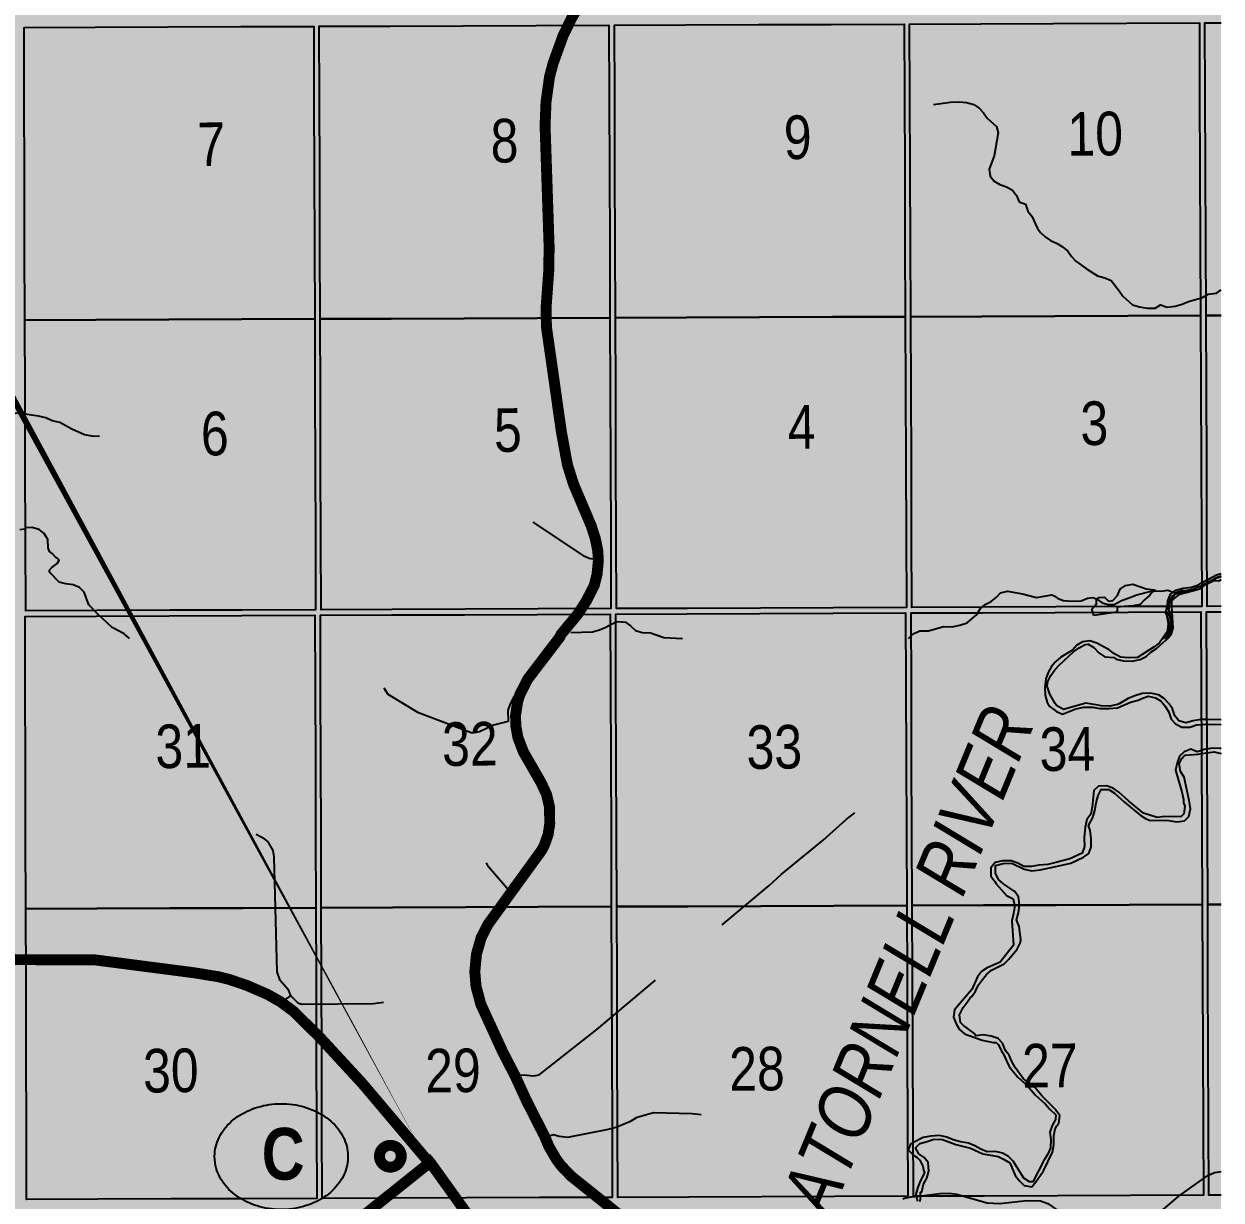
# Model space of a CAD drawing. Extents: x 399452 to 415540, y 6060435 to 6067869.
# Drawn here: x 410561.2 to 410780, y 6062655.8 to 6062870.9 of the extents above; entities that cross this region are included whole.
import ezdxf
from ezdxf.enums import TextEntityAlignment as Align

# ---------------------------------------------------------------- set-up
doc = ezdxf.new("R2010")
doc.units = 0
doc.header["$LTSCALE"] = 5
doc.linetypes.add('DASHED2', pattern=[9.525, 6.35, -3.175])
for name, color, linetype in [('P-PROPOSED', 10, 'Continuous'), ('Quarters', 8, 'Continuous'), ('RoadSeg', 57, 'DASHED2'), ('ROUTE-MAP-ROUTE', 90, 'Continuous'), ('T-WATER', 160, 'Continuous'), ('T-WATER-T', 170, 'Continuous')]:
    doc.layers.add(name, color=color, linetype=linetype)
doc.layers.add('ROUTE-MAP-BACKGROUND-H', color=7, linetype='Continuous', true_color=0xf0ebff)
doc.styles.add('120', font='ARIALN.TTF', dxfattribs={"height": 13})
doc.styles.add('80LS', font='ARIALNI.TTF', dxfattribs={"height": 10})
doc.styles.add('BOLD', font='ARIALNB.TTF')

# ---------------------------------------------------------------- blocks, each defined once
blk = doc.blocks.new('AA')
at = {"const_width": 4}
blk.add_lwpolyline([(-1, 0, 1), (1, 0, 1)], format="xyb", close=True, dxfattribs=at)
blk.add_circle((0, 0), 2)
blk = doc.blocks.new('Route_Letters')
h = blk.add_hatch(color=255)
h.dxf.hatch_style = 1
edge = h.paths.add_edge_path()
edge.add_ellipse((-0.12, 0.46), major_axis=(-11.97, 0), ratio=0.789318, start_angle=0, end_angle=360)
at = {"color": 5}
blk.add_open_spline([(-12.34, 0.46), (-12.34, -0.25), (-12.24, -0.97), (-11.72, -2.79), (-11.14, -3.88), (-9.56, -5.81), (-8.54, -6.66), (-6.22, -8.02), (-4.9, -8.54), (-2.12, -9.17), (-0.66, -9.3), (2.22, -9.13), (3.64, -8.84), (6.27, -7.89), (7.48, -7.22), (9.54, -5.6), (10.38, -4.64), (11.6, -2.54), (11.97, -1.4), (12.18, 0.91), (12.02, 2.08), (11.2, 4.3), (10.54, 5.35), (8.8, 7.2), (7.72, 7.99), (5.29, 9.24), (3.93, 9.68), (1.11, 10.18), (-0.35, 10.23), (-3.22, 9.91), (-4.61, 9.55), (-7.16, 8.47), (-8.32, 7.75), (-10.24, 6.02), (-11, 5.02), (-12.05, 2.86), (-12.32, 1.7), (-12.34, 0.52), (-12.34, 0.49), (-12.34, 0.46)], degree=3, knots=[0, 0, 0, 0, 0.219529, 0.219529, 0.575727, 0.575727, 0.931924, 0.931924, 1.288121, 1.288121, 1.644318, 1.644318, 2.000515, 2.000515, 2.356712, 2.356712, 2.712909, 2.712909, 3.069107, 3.069107, 3.425304, 3.425304, 3.781501, 3.781501, 4.137698, 4.137698, 4.493895, 4.493895, 4.850092, 4.850092, 5.20629, 5.20629, 5.562487, 5.562487, 5.918684, 5.918684, 6.274881, 6.274881, 6.283185, 6.283185, 6.283185, 6.283185], dxfattribs=at)
at = {"color": 14, "style": 'BOLD'}
blk.add_attdef('A', text='', height=9.5, dxfattribs=at).set_placement((0.22, 0.98), align=Align.MIDDLE)

msp = doc.modelspace()

# ---------------------------------------------------------------- hatches: boundary and pattern name
at = {"layer": 'ROUTE-MAP-BACKGROUND-H'}
h = msp.add_hatch(color=256, dxfattribs=at)
h.dxf.hatch_style = 1
h.paths.add_polyline_path([(410779.995, 6062481.762), (410779.995, 6063736.327), (409587.427, 6063736.085), (409587.427, 6062481.762)])

# ---------------------------------------------------------------- linework, layer by layer
at = {"color": 1, "flags": 128}
msp.add_lwpolyline([(410235.751, 6063398.215, 6, 0, 0), (410634.535, 6062663.595, 0, 0, 0)], format="xyseb", dxfattribs=at)
at = {"layer": 'P-PROPOSED', "color": 90, "const_width": 1.999, "flags": 128}
msp.add_lwpolyline([(410559.403, 6062603.511), (410561.406, 6062603.155), (410562.499, 6062603.344), (410563.39, 6062603.696), (410565.55, 6062605.337), (410598.076, 6062632.347), (410618.602, 6062649.275), (410635.281, 6062662.596), (410622.968, 6062677.168), (410615.208, 6062685.584), (410610.42, 6062690.305), (410608.122, 6062692.018), (410605.632, 6062693.429), (410601.907, 6062695.046), (410598.658, 6062696.142), (410596.718, 6062696.633), (410592.214, 6062697.369), (410574.14, 6062699.714), (410567.268, 6062699.738), (410542.979, 6062699.821)], dxfattribs=at)
at = {"layer": 'Quarters', "flags": 128}
for points in [[(410614.3, 6062816.929), (410600.971, 6062816.879), (410587.642, 6062816.828), (410574.314, 6062816.778), (410561.319, 6062816.729), (410561.282, 6062830.107), (410561.245, 6062843.486), (410561.208, 6062856.865), (410561.171, 6062870.243), (410574.161, 6062870.292), (410587.485, 6062870.342), (410600.809, 6062870.392), (410614.133, 6062870.443), (410614.174, 6062857.064), (410614.216, 6062843.686), (410614.258, 6062830.307)], [(410668.283, 6062817.133), (410654.955, 6062817.082), (410641.626, 6062817.032), (410628.298, 6062816.982), (410615.303, 6062816.933), (410615.262, 6062830.311), (410615.22, 6062843.69), (410615.178, 6062857.068), (410615.136, 6062870.447), (410628.126, 6062870.495), (410641.449, 6062870.546), (410654.773, 6062870.596), (410668.097, 6062870.646), (410668.144, 6062857.268), (410668.19, 6062843.889), (410668.237, 6062830.511)], [(410722.267, 6062817.339), (410708.939, 6062817.288), (410695.61, 6062817.237), (410682.281, 6062817.186), (410669.287, 6062817.136), (410669.24, 6062830.515), (410669.194, 6062843.893), (410669.147, 6062857.272), (410669.1, 6062870.65), (410682.09, 6062870.7), (410695.414, 6062870.75), (410708.737, 6062870.801), (410722.061, 6062870.852), (410722.113, 6062857.474), (410722.164, 6062844.095), (410722.216, 6062830.717)], [(410776.251, 6062817.545), (410762.922, 6062817.494), (410749.594, 6062817.443), (410736.265, 6062817.392), (410723.271, 6062817.342), (410723.219, 6062830.721), (410723.168, 6062844.099), (410723.116, 6062857.478), (410723.065, 6062870.856), (410736.054, 6062870.906), (410749.378, 6062870.957), (410762.701, 6062871.008), (410776.025, 6062871.059), (410776.081, 6062857.68), (410776.138, 6062844.302), (410776.194, 6062830.923)], [(410614.3, 6062816.929), (410614.342, 6062803.55), (410614.384, 6062790.172), (410614.426, 6062776.793), (410614.466, 6062763.749), (410601.133, 6062763.699), (410587.799, 6062763.649), (410574.466, 6062763.598), (410561.467, 6062763.549), (410561.431, 6062776.593), (410561.393, 6062789.972), (410561.356, 6062803.35), (410561.319, 6062816.729), (410574.314, 6062816.778), (410587.642, 6062816.828), (410600.971, 6062816.879)], [(410668.283, 6062817.133), (410668.33, 6062803.754), (410668.377, 6062790.376), (410668.424, 6062776.997), (410668.469, 6062763.953), (410655.136, 6062763.903), (410641.802, 6062763.853), (410628.469, 6062763.802), (410615.47, 6062763.753), (410615.429, 6062776.797), (410615.387, 6062790.176), (410615.345, 6062803.554), (410615.303, 6062816.933), (410628.298, 6062816.982), (410641.626, 6062817.032), (410654.955, 6062817.082)], [(410722.267, 6062817.339), (410722.319, 6062803.96), (410722.371, 6062790.582), (410722.422, 6062777.203), (410722.473, 6062764.16), (410709.139, 6062764.109), (410695.805, 6062764.058), (410682.472, 6062764.007), (410669.473, 6062763.957), (410669.427, 6062777.001), (410669.38, 6062790.38), (410669.334, 6062803.758), (410669.287, 6062817.136), (410682.281, 6062817.186), (410695.61, 6062817.237), (410708.939, 6062817.288)], [(410776.251, 6062817.545), (410776.308, 6062804.166), (410776.364, 6062790.788), (410776.421, 6062777.41), (410776.476, 6062764.366), (410763.143, 6062764.315), (410749.809, 6062764.264), (410736.475, 6062764.213), (410723.476, 6062764.163), (410723.426, 6062777.207), (410723.374, 6062790.586), (410723.323, 6062803.964), (410723.271, 6062817.342), (410736.265, 6062817.392), (410749.594, 6062817.443), (410762.922, 6062817.494)], [(410722.482, 6062723.028), (410722.533, 6062709.652), (410709.197, 6062709.603), (410695.861, 6062709.553), (410682.525, 6062709.503), (410669.523, 6062709.455), (410669.476, 6062722.83), (410669.43, 6062736.204), (410669.383, 6062749.579), (410669.336, 6062762.954), (410682.333, 6062763.003), (410695.664, 6062763.054), (410708.996, 6062763.105), (410722.327, 6062763.156), (410722.379, 6062749.78), (410722.43, 6062736.404)], [(410776.49, 6062723.231), (410776.547, 6062709.853), (410763.211, 6062709.804), (410749.875, 6062709.754), (410736.538, 6062709.704), (410723.537, 6062709.656), (410723.485, 6062723.032), (410723.434, 6062736.408), (410723.382, 6062749.784), (410723.33, 6062763.16), (410736.327, 6062763.209), (410749.658, 6062763.26), (410762.989, 6062763.311), (410776.32, 6062763.362), (410776.377, 6062749.985), (410776.434, 6062736.608)], [(410614.466, 6062722.625), (410614.507, 6062709.252), (410601.171, 6062709.203), (410587.836, 6062709.153), (410574.5, 6062709.104), (410561.498, 6062709.056), (410561.461, 6062722.428), (410561.424, 6062735.801), (410561.387, 6062749.173), (410561.349, 6062762.546), (410574.346, 6062762.595), (410587.677, 6062762.645), (410601.009, 6062762.696), (410614.34, 6062762.746), (410614.382, 6062749.372), (410614.424, 6062735.999)], [(410668.473, 6062722.826), (410668.52, 6062709.451), (410655.184, 6062709.402), (410641.848, 6062709.353), (410628.512, 6062709.303), (410615.511, 6062709.255), (410615.469, 6062722.629), (410615.427, 6062736.003), (410615.385, 6062749.376), (410615.343, 6062762.75), (410628.34, 6062762.799), (410641.671, 6062762.849), (410655.002, 6062762.9), (410668.333, 6062762.95), (410668.38, 6062749.575), (410668.426, 6062736.201)], [(410614.633, 6062669.131), (410614.674, 6062656.092), (410601.334, 6062656.044), (410587.993, 6062655.996), (410574.652, 6062655.948), (410561.646, 6062655.901), (410561.609, 6062668.939), (410561.572, 6062682.311), (410561.535, 6062695.684), (410561.498, 6062709.056), (410574.5, 6062709.104), (410587.836, 6062709.153), (410601.171, 6062709.203), (410614.507, 6062709.252), (410614.549, 6062695.878), (410614.591, 6062682.504)], [(410668.66, 6062669.326), (410668.705, 6062656.286), (410655.365, 6062656.238), (410642.024, 6062656.19), (410628.684, 6062656.142), (410615.677, 6062656.095), (410615.636, 6062669.134), (410615.594, 6062682.508), (410615.553, 6062695.882), (410615.511, 6062709.255), (410628.512, 6062709.303), (410641.848, 6062709.353), (410655.184, 6062709.402), (410668.52, 6062709.451), (410668.566, 6062696.076), (410668.613, 6062682.701)], [(410722.688, 6062669.524), (410722.738, 6062656.482), (410709.397, 6062656.434), (410696.056, 6062656.385), (410682.715, 6062656.337), (410669.709, 6062656.29), (410669.663, 6062669.33), (410669.616, 6062682.705), (410669.57, 6062696.08), (410669.523, 6062709.455), (410682.525, 6062709.503), (410695.861, 6062709.553), (410709.197, 6062709.603), (410722.533, 6062709.652), (410722.585, 6062696.276), (410722.636, 6062682.9)], [(410776.716, 6062669.721), (410776.771, 6062656.678), (410763.43, 6062656.63), (410750.089, 6062656.581), (410736.748, 6062656.533), (410723.742, 6062656.486), (410723.691, 6062669.527), (410723.64, 6062682.904), (410723.588, 6062696.28), (410723.537, 6062709.656), (410736.538, 6062709.704), (410749.875, 6062709.754), (410763.211, 6062709.804), (410776.547, 6062709.853), (410776.603, 6062696.476), (410776.659, 6062683.099)]]:
    msp.add_lwpolyline(points, close=True, dxfattribs=at)
for points in [[(410779.995, 6062817.559), (410777.254, 6062817.549), (410777.198, 6062830.927), (410777.141, 6062844.306), (410777.085, 6062857.684), (410777.028, 6062871.062), (410779.995, 6062871.074)], [(410779.995, 6062764.379), (410777.48, 6062764.37), (410777.424, 6062777.413), (410777.368, 6062790.792), (410777.311, 6062804.17), (410777.254, 6062817.549), (410779.995, 6062817.559)], [(410779.995, 6062709.866), (410777.55, 6062709.857), (410777.494, 6062723.234), (410777.437, 6062736.612), (410777.38, 6062749.989), (410777.324, 6062763.366), (410779.995, 6062763.376)], [(410779.995, 6062656.69), (410777.774, 6062656.682), (410777.719, 6062669.725), (410777.663, 6062683.102), (410777.606, 6062696.48), (410777.55, 6062709.857), (410779.995, 6062709.866)]]:
    msp.add_lwpolyline(points, dxfattribs=at)
at = {"layer": 'RoadSeg'}
for p, q in [((410608.328, 6062692.038), (410609.967, 6062693.171)), ((410723.363, 6062656.368), (410725.288, 6062656.541))]:
    msp.add_line(p, q, dxfattribs=at)
at = {"layer": 'RoadSeg', "flags": 128}
for points in [[(410750.331, 6062481.762), (410748.736, 6062483.684), (410746.015, 6062486.454), (410744.121, 6062487.91), (410738.083, 6062491.807), (410736.594, 6062493.006), (410734.925, 6062494.834), (410733.482, 6062496.965), (410732.366, 6062499.37), (410731.608, 6062502.181), (410731.017, 6062506.494), (410729.889, 6062517.248), (410729.742, 6062533.513), (410728.903, 6062540.115), (410726.49, 6062562.752), (410723.924, 6062586.384), (410722.812, 6062591.716), (410721.513, 6062594.882), (410719.82, 6062597.84), (410715.774, 6062603.509), (410696.845, 6062630.019), (410694.352, 6062633.027), (410692.582, 6062634.885), (410690.24, 6062637.064), (410688.653, 6062638.162), (410687.261, 6062639.496), (410684.894, 6062641.275), (410661.236, 6062660.232), (410659.365, 6062662.188), (410658.473, 6062663.433), (410657.195, 6062665.635), (410656.459, 6062667.382), (410653.056, 6062674.096), (410651.032, 6062678.511), (410648.707, 6062683.019), (410644.73, 6062691.684), (410643.862, 6062694.926), (410643.638, 6062697.649), (410643.936, 6062700.815), (410644.803, 6062703.861), (410646.049, 6062706.283), (410650.152, 6062711.96), (410655.84, 6062719.799), (410656.352, 6062720.775), (410657.042, 6062722.719), (410657.334, 6062724.655), (410657.301, 6062727.748), (410656.753, 6062730.065), (410655.742, 6062732.239), (410652.494, 6062737.892), (410651.507, 6062740.499), (410651.129, 6062742.62), (410651.088, 6062744.549), (410651.467, 6062747.052), (410651.872, 6062748.324), (410653.309, 6062751.15), (410659.167, 6062758.826), (410659.421, 6062759.364), (410662.502, 6062763.089), (410664.044, 6062765.481), (410665.49, 6062768.341), (410665.981, 6062770.315), (410666.227, 6062772.815), (410666.121, 6062774.643), (410665.675, 6062776.863), (410664.891, 6062779.275), (410661.668, 6062786.859), (410660.561, 6062790.396), (410659.469, 6062796.362), (410656.73, 6062815.569), (410656.657, 6062819.028), (410657.144, 6062825.793), (410657.217, 6062830.187), (410656.477, 6062852.398), (410656.65, 6062856.76), (410657.285, 6062861.332), (410657.931, 6062863.808), (410659.754, 6062868.838), (410661.283, 6062871.999), (410663.081, 6062875.098), (410673.014, 6062889.845), (410680.271, 6062900.62), (410686.402, 6062909.601), (410688.686, 6062913.277), (410689.827, 6062915.93), (410690.618, 6062919.407), (410690.691, 6062922.237), (410690.414, 6062924.294), (410688.823, 6062930.25), (410687.713, 6062933.919), (410687.298, 6062934.642), (410686.342, 6062938.914), (410686.215, 6062940.176), (410686.238, 6062943.803), (410686.461, 6062945.805), (410688.16, 6062956.622), (410688.51, 6062960.522), (410688.095, 6062964.373), (410687.154, 6062967.946), (410686.846, 6062969.87), (410686.729, 6062973.794), (410687.507, 6062991.944), (410687.796, 6062993.98), (410688.197, 6062995.486), (410690.168, 6062999.787), (410695.911, 6063009.758), (410697.431, 6063011.854), (410699.287, 6063013.724), (410706.308, 6063018.399), (410710.166, 6063021.609), (410718.362, 6063030.468), (410721.081, 6063034.02), (410723.111, 6063037.124), (410728.195, 6063045.285), (410731.137, 6063049.307), (410746.677, 6063067.939), (410748.098, 6063069.966), (410749.639, 6063072.594), (410753.099, 6063078.89), (410753.797, 6063080.469), (410755.199, 6063084.958), (410755.8, 6063087.965), (410756.224, 6063093.032), (410756.679, 6063137.229), (410756.327, 6063139.684), (410755.785, 6063141.735), (410754.018, 6063144.991), (410752.438, 6063147.287), (410742.816, 6063160.058), (410739.299, 6063164.276), (410736.754, 6063166.617), (410716.99, 6063182.167), (410715.427, 6063183.697), (410714.161, 6063185.334), (410712.949, 6063187.538), (410712.318, 6063189.055), (410710.367, 6063196.267), (410707.384, 6063209.779), (410707.039, 6063213.465), (410705.842, 6063243.053), (410703.946, 6063288.298), (410703.278, 6063293.109), (410702.521, 6063295.821), (410701.14, 6063299.718), (410699.02, 6063303.965), (410697.06, 6063306.951), (410690.491, 6063315.396), (410688.977, 6063317.726), (410687.829, 6063320.064), (410686.943, 6063322.607), (410678.134, 6063353.43), (410677.646, 6063356.049), (410674.998, 6063395.954), (410674.486, 6063399.636), (410674.007, 6063401.822), (410672.87, 6063405.225), (410671.404, 6063408.455), (410667.256, 6063415.72), (410665.659, 6063418.847), (410664.278, 6063422.744), (410663.983, 6063424.102), (410663.625, 6063426.822), (410662.552, 6063444.401), (410662.527, 6063448.693), (410663.15, 6063453.797), (410666.714, 6063472.34), (410666.846, 6063474.201), (410666.97, 6063475.939), (410666.66, 6063479.526), (410665.723, 6063482.933), (410664.882, 6063484.912), (410659.38, 6063494.843), (410657.915, 6063497.973), (410657.294, 6063500.588), (410657.231, 6063501.951), (410657.388, 6063503.984), (410658.334, 6063507.997), (410664.851, 6063530.064), (410666.041, 6063533.516), (410667.149, 6063536.169), (410676.64, 6063556.102), (410677.612, 6063558.885), (410678.331, 6063562.593), (410678.636, 6063567.025), (410678.415, 6063575.838), (410677.926, 6063620.614), (410677.604, 6063634.15), (410677.093, 6063637.832), (410675.022, 6063646.007), (410668.713, 6063670.362), (410665.197, 6063682.332), (410655.566, 6063712.638), (410653.97, 6063718.86), (410649.975, 6063736.3)], [(410635.503, 6062662.611), (410623.182, 6062677.185), (410615.418, 6062685.603), (410610.626, 6062690.325), (410608.328, 6062692.038), (410605.836, 6062693.449), (410602.109, 6062695.066), (410598.858, 6062696.162), (410596.918, 6062696.652), (410592.411, 6062697.388), (410574.33, 6062699.73), (410567.455, 6062699.752), (410543.157, 6062699.83), (410539.682, 6062700.521), (410537.266, 6062701.468), (410535.014, 6062702.584), (410532.452, 6062704.16), (410530.221, 6062705.809), (410527.236, 6062708.506), (410498.03, 6062745.775), (410488.359, 6062758.625), (410474.621, 6062776.681), (410454.363, 6062802.935), (410449.395, 6062809.617), (410443.105, 6062817.501), (410442.312, 6062818.782), (410441.96, 6062819.707), (410441.764, 6062821.1), (410442.044, 6062823.568), (410445.812, 6062834.096), (410446.919, 6062836.782), (410447.626, 6062839.525), (410447.693, 6062841.057), (410447.477, 6062843.382), (410446.973, 6062845.168), (410446.272, 6062846.85), (410444.923, 6062849.25), (410444.068, 6062850.363), (410438.032, 6062857.108), (410422.184, 6062874.818), (410420.509, 6062876.912), (410415.709, 6062882.001), (410414.478, 6062883.538), (410393.689, 6062920.661), (410380.798, 6062943.179), (410374.446, 6062953.957), (410327.737, 6063036.278), (410306.126, 6063074.515), (410304.54, 6063077.11), (410301.874, 6063080.414), (410300.823, 6063081.323), (410298.229, 6063082.798), (410281.159, 6063090.653), (410257.915, 6063100.904), (410227.404, 6063114.894), (410223.974, 6063116.584), (410222.084, 6063117.842), (410220.351, 6063119.502), (410214.808, 6063126.67), (410185.149, 6063166.233), (410171.183, 6063184.535), (410154.408, 6063206.604), (410146.458, 6063218.978), (410145.812, 6063219.63), (410144.668, 6063221.768), (410136.851, 6063234.179), (410099.662, 6063292.913), (410096.912, 6063297.047), (410094.901, 6063299.3), (410093.649, 6063300.304), (410092.301, 6063301.074), (410086.116, 6063304.004), (410083.602, 6063304.881), (410067.551, 6063311.726), (410060.361, 6063314.967), (410053.075, 6063318.072), (410042.018, 6063323.227), (410039.771, 6063324.044), (410038.836, 6063324.191)], [(410635.503, 6062662.611), (410618.821, 6062649.281), (410598.29, 6062632.342), (410565.166, 6062605.321), (410563.005, 6062603.678), (410562.115, 6062603.326), (410561.021, 6062603.137), (410559.017, 6062603.493), (410555.934, 6062604.559), (410531.863, 6062613.227), (410526.565, 6062615.176), (410524.472, 6062616.596), (410523.351, 6062617.67), (410519.627, 6062622.248), (410518.34, 6062623.318), (410515.576, 6062625.022), (410514.156, 6062626.09), (410511.914, 6062628.271), (410508.772, 6062633.66), (410508.126, 6062634.278), (410506.748, 6062634.981), (410504.675, 6062635.435), (410501.944, 6062635.61), (410498.65, 6062635.606), (410497.145, 6062635.973), (410495.823, 6062637.143), (410492.91, 6062641.139), (410491.679, 6062642.677), (410490.968, 6062643.294), (410488.549, 6062644.373), (410485.243, 6062644.968), (410484.27, 6062645.347), (410480.468, 6062647.361), (410478.612, 6062648.619), (410477.521, 6062649.827), (410475.41, 6062653.674), (410474.107, 6062655.476), (410472.983, 6062656.716), (410471.257, 6062658.077), (410468.835, 6062659.356), (410465.49, 6062661.746), (410463.279, 6062664.061), (410458.634, 6062669.717), (410456.911, 6062670.944), (410450.783, 6062674.374), (410449.731, 6062675.349), (410448.936, 6062676.729), (410447.937, 6062679.902), (410446.668, 6062684.832), (410444.602, 6062694.335), (410444.077, 6062697.086), (410444.098, 6062698.848), (410444.101, 6062699.115), (410443.79, 6062701.204), (410443.046, 6062703.351), (410440.481, 6062708.187), (410439.601, 6062710.463), (410437.947, 6062716.216), (410437.388, 6062717.502), (410436.259, 6062718.942), (410435.517, 6062719.425), (410434.612, 6062719.738), (410433.211, 6062719.908), (410432.511, 6062719.993), (410430.442, 6062720.281), (410428.769, 6062720.745), (410427.825, 6062721.324), (410425.313, 6062723.665), (410424.469, 6062724.246), (410422.798, 6062724.61), (410419.113, 6062724.265), (410416.9, 6062725.049), (410413.799, 6062726.946), (410410.951, 6062729.48), (410410.574, 6062729.971), (410406.471, 6062733.61), (410403.9, 6062735.617), (410402.048, 6062736.642), (410396.64, 6062739.089), (410388.894, 6062741.984), (410386.722, 6062742.403), (410384.66, 6062742.393), (410376.412, 6062742.283), (410355.266, 6062742.635), (410346.783, 6062752.597), (410332.203, 6062769.288), (410311.598, 6062792.969), (410297.333, 6062809.668), (410288.024, 6062820.25), (410287.077, 6062820.929), (410286.352, 6062820.647), (410284.724, 6062818.948), (410281.851, 6062816.358), (410278.205, 6062812.587), (410277.875, 6062812.447), (410275.433, 6062809.933), (410274.206, 6062808.176), (410272.873, 6062806.751), (410267.948, 6062802.087), (410267.207, 6062800.907), (410262.923, 6062797.421), (410253.075, 6062787.994), (410241.166, 6062776.926), (410236.963, 6062772.777), (410221.251, 6062788.68), (410220.634, 6062789.532), (410220.657, 6062789.998), (410227.152, 6062795.926), (410241.392, 6062808.475), (410250.965, 6062816.731), (410253.412, 6062819.013), (410255.637, 6062820.757), (410256.254, 6062821.502), (410256.372, 6062822.204), (410256.387, 6062826.197), (410256.255, 6062828.408), (410255.018, 6062829.435), (410256.805, 6062832.322), (410256.255, 6062835.483), (410242.918, 6062847.029), (410240.443, 6062848.679), (410237.412, 6062858.438), (410241.818, 6062859.812)], [(410666.227, 6062772.815), (410664.489, 6062773.144), (410663.684, 6062773.493), (410654.267, 6062779.747)], [(410651.872, 6062748.324), (410651.174, 6062748.309), (410650.749, 6062747.968), (410650.077, 6062746.689), (410649.639, 6062745.416), (410649.684, 6062743.288), (410647.003, 6062742.665), (410644.401, 6062741.412), (410643.075, 6062741.184), (410633.249, 6062744.9), (410627.721, 6062748.275), (410626.998, 6062749.391)], [(410651.032, 6062678.511), (410652.392, 6062678.707), (410654.359, 6062678.516), (410655.32, 6062678.702), (410665.855, 6062687.011), (410697.299, 6062713.231), (410699.55, 6062715.309), (410707.266, 6062721.628), (410711.478, 6062725.377), (410715.403, 6062728.521)], [(410609.967, 6062693.171), (410609.58, 6062694.128), (410607.978, 6062695.957), (410607.412, 6062697.508), (410606.896, 6062718.589), (410606.706, 6062719.716), (410605.807, 6062721.327), (410605.197, 6062721.813), (410602.944, 6062722.962), (410601.92, 6062724.171), (410601.523, 6062725.627), (410601.541, 6062726.359), (410601.824, 6062727.13)], [(410650.152, 6062711.96), (410646.092, 6062716.73), (410645.71, 6062717.487)], [(410626.86, 6062691.902), (410625.068, 6062691.697), (410611.997, 6062691.585), (410611.327, 6062691.77), (410609.967, 6062693.171)], [(410656.459, 6062667.382), (410657.981, 6062667.814), (410658.985, 6062667.503), (410660.586, 6062667.304), (410667.709, 6062668.687), (410669.396, 6062669.155), (410672.166, 6062670.312), (410673.25, 6062670.934), (410676.258, 6062671.83), (410683.315, 6062671.648), (410684.983, 6062671.451)], [(410646.424, 6062646.543), (410644.169, 6062649.355), (410635.503, 6062662.611)], [(410725.288, 6062656.541), (410728.605, 6062657.011), (410730.3, 6062657.081), (410731.635, 6062656.877), (410737.225, 6062655.299), (410739.523, 6062655.182), (410744.502, 6062655.687), (410746.998, 6062655.64), (410748.306, 6062655.169), (410750.162, 6062653.912), (410751.811, 6062653.048), (410758.173, 6062651.088), (410761.34, 6062649.226), (410762.938, 6062649.161), (410765.009, 6062650.336), (410766.901, 6062652.107), (410767.329, 6062652.315), (410770.205, 6062654.738), (410772.329, 6062656.547), (410777.572, 6062660.285), (410778.791, 6062660.843), (410779.995, 6062661.031)], [(410684.894, 6062641.275), (410685.254, 6062641.549), (410686.684, 6062641.579), (410690.529, 6062640.696), (410694.219, 6062639.278), (410696.68, 6062637.734), (410698.254, 6062637.269), (410698.75, 6062637.379), (410700.852, 6062637.091), (410702.148, 6062637.186), (410703.806, 6062637.42), (410705.857, 6062637.963), (410708.688, 6062639.387), (410713.941, 6062642.66), (410715.967, 6062644.366), (410716.542, 6062645.477), (410717.761, 6062650.725), (410719.126, 6062653.782), (410719.87, 6062654.796), (410721.147, 6062655.754), (410722.137, 6062656.141), (410723.363, 6062656.368)]]:
    msp.add_lwpolyline(points, dxfattribs=at)
at = {"layer": 'ROUTE-MAP-ROUTE', "linetype": 'ByBlock', "const_width": 1.999, "flags": 128}
msp.add_lwpolyline([(410663.024, 6062874.951), (410661.227, 6062871.853), (410659.698, 6062868.695), (410657.876, 6062863.667), (410657.23, 6062861.192), (410656.595, 6062856.622), (410656.422, 6062852.262), (410657.159, 6062830.061), (410657.086, 6062825.669), (410656.598, 6062818.907), (410656.671, 6062815.45), (410659.407, 6062796.251), (410660.499, 6062790.287), (410661.605, 6062786.752), (410664.825, 6062779.171), (410665.608, 6062776.76), (410666.054, 6062774.541), (410666.16, 6062772.714), (410665.914, 6062770.215), (410665.423, 6062768.242), (410663.977, 6062765.383), (410662.436, 6062762.993), (410659.356, 6062759.27), (410659.102, 6062758.732), (410653.246, 6062751.06), (410651.809, 6062748.236), (410651.404, 6062746.964), (410651.025, 6062744.462), (410651.066, 6062742.534), (410651.443, 6062740.414), (410652.43, 6062737.808), (410655.676, 6062732.157), (410656.686, 6062729.984), (410657.234, 6062727.668), (410657.267, 6062724.576), (410656.975, 6062722.641), (410656.285, 6062720.698), (410655.773, 6062719.723), (410650.087, 6062711.887), (410645.985, 6062706.214), (410644.739, 6062703.793), (410643.873, 6062700.749), (410643.575, 6062697.584), (410643.799, 6062694.862), (410644.666, 6062691.621), (410648.64, 6062682.96), (410650.964, 6062678.454), (410652.986, 6062674.041), (410656.388, 6062667.33), (410657.123, 6062665.583), (410658.4, 6062663.382), (410659.291, 6062662.138), (410661.161, 6062660.182), (410684.807, 6062641.232)], dxfattribs=at)
at = {"layer": 'ROUTE-MAP-ROUTE', "color": 90, "const_width": 2, "flags": 128}
msp.add_lwpolyline([(410726.377, 6062562.741), (410718.428, 6062564.904), (410715.305, 6062566.781), (410708.307, 6062571.786), (410705.939, 6062574.207), (410700.407, 6062581.032), (410685.584, 6062594.752), (410671.284, 6062619.121), (410668.328, 6062622.996), (410646.754, 6062646.879), (410635.42, 6062662.671), (410634.664, 6062663.547)], dxfattribs=at)
at = {"layer": 'T-WATER'}
for p, q in [((410771.249, 6062766.964), (410771.711, 6062766.793)), ((410771.575, 6062766.598), (410771.848, 6062766.742)), ((410771.711, 6062766.793), (410771.848, 6062766.742))]:
    msp.add_line(p, q, dxfattribs=at)
at = {"layer": 'T-WATER', "flags": 128}
for points in [[(410727.455, 6062856.136), (410730.531, 6062856.587), (410732.109, 6062856.626), (410733.468, 6062856.52), (410734.794, 6062856.135), (410735.753, 6062855.45), (410736.541, 6062854.614), (410737.239, 6062853.649), (410738.929, 6062852.096), (410739.253, 6062850.971), (410738.501, 6062846.734), (410737.579, 6062844.317), (410737.788, 6062843.055), (410738.488, 6062842.115), (410739.569, 6062841.541), (410740.786, 6062841.077), (410741.867, 6062840.47), (410742.575, 6062839.507), (410743.091, 6062838.36), (410744.271, 6062837.923), (410744.656, 6062836.639), (410745.373, 6062835.713), (410746.443, 6062833.467), (410746.968, 6062832.754), (410747.85, 6062831.954), (410748.829, 6062831.269), (410750.01, 6062830.755), (410751.024, 6062830.096), (410751.958, 6062829.348), (410752.654, 6062828.379), (410753.46, 6062827.515), (410755.384, 6062826.126), (410757.412, 6062824.795), (410758.749, 6062824.45), (410759.914, 6062823.946), (410761.372, 6062822.092), (410762.053, 6062821.12), (410763.786, 6062819.494), (410765.11, 6062819.167), (410766.549, 6062818.933), (410767.934, 6062818.906), (410768.929, 6062819.541), (410770.131, 6062819.101), (410771.596, 6062819.27), (410772.86, 6062819.652), (410774.036, 6062820.14), (410776.603, 6062820.871), (410777.662, 6062821.465), (410779.14, 6062821.647), (410779.995, 6062822.269)], [(410574.956, 6062795.404), (410573.621, 6062795.471), (410572.23, 6062795.755), (410569.919, 6062796.762), (410567.705, 6062797.979), (410566.33, 6062798.312), (410565.134, 6062798.827), (410563.826, 6062799.167), (410560.916, 6062799.557), (410557.839, 6062799.824), (410557.387, 6062800.03), (410556.036, 6062801.524), (410554.874, 6062801.856), (410553.305, 6062801.769), (410552.699, 6062801.846), (410551.885, 6062802.126), (410550.839, 6062802.743), (410550.693, 6062802.912), (410550.464, 6062804.137), (410550.329, 6062805.626), (410549.798, 6062806.709), (410548.644, 6062807.2), (410548.152, 6062807.208)], [(410580.44, 6062758.563), (410580.406, 6062758.583), (410579.478, 6062759.319), (410577.264, 6062760.48), (410576.44, 6062761.32), (410574.658, 6062762.932), (410573.043, 6062764.63), (410572.131, 6062766.979), (410571.304, 6062767.808), (410570.162, 6062768.307), (410568.835, 6062768.482), (410567.592, 6062768.809), (410565.964, 6062770.497), (410565.78, 6062770.902), (410566.258, 6062771.486), (410567.211, 6062772.207), (410567.599, 6062772.821), (410567.244, 6062773.206), (410567.059, 6062773.231), (410566.34, 6062774.065), (410565.819, 6062774.418), (410565.55, 6062775.055), (410565.514, 6062776.615), (410564.828, 6062777.666), (410563.91, 6062778.413), (410562.578, 6062778.787), (410561.578, 6062778.705), (410561.174, 6062778.498), (410560.393, 6062778.352)], [(410769.411, 6062758.435), (410770.3, 6062759.685), (410770.514, 6062761.107), (410770.227, 6062762.61), (410770.466, 6062763.363), (410770.49, 6062763.44), (410770.257, 6062764.366), (410770.199, 6062764.597), (410770.281, 6062765.407), (410770.756, 6062766.607), (410771.249, 6062766.964), (410771.725, 6062767.308), (410773.036, 6062767.688), (410774.61, 6062767.862), (410775.861, 6062768.337), (410776.423, 6062768.646), (410777.425, 6062769.195), (410779.158, 6062770.147), (410779.995, 6062770.401)], [(410779.995, 6062769.857), (410779.094, 6062769.526), (410778.665, 6062769.031), (410777.428, 6062768.432), (410776.996, 6062768.223), (410776.427, 6062767.804), (410776.028, 6062767.511), (410775.016, 6062767.207), (410772.993, 6062767.261), (410771.75, 6062766.85), (410771.064, 6062765.863), (410770.907, 6062765.288), (410770.963, 6062764.368), (410771.023, 6062763.365), (410771.2, 6062760.417), (410770.839, 6062759.174), (410770.247, 6062758.434)], [(410773.557, 6062767.246), (410774.952, 6062767.547), (410776.197, 6062768.076), (410779.294, 6062769.727), (410779.995, 6062769.967)], [(410779.995, 6062769.249), (410779.575, 6062768.985), (410778.665, 6062769.031), (410779.094, 6062769.526), (410779.995, 6062769.857)], [(410722.875, 6062758.466), (410723.682, 6062759.364), (410724.905, 6062759.872), (410726.527, 6062759.888), (410729.236, 6062760.66), (410730.836, 6062760.634), (410732.259, 6062760.929), (410733.56, 6062761.349), (410735.372, 6062762.904), (410735.957, 6062763.926), (410736.862, 6062764.697), (410737.95, 6062765.284), (410738.875, 6062766.02), (410739.666, 6062766.866), (410740.938, 6062767.151), (410743.684, 6062766.667), (410746.28, 6062766.009), (410749.032, 6062766.479), (410749.456, 6062766.32), (410750.069, 6062765.885), (410751.158, 6062765.418), (410752.736, 6062765.339), (410754.398, 6062765.38), (410755.576, 6062765.862), (410756.547, 6062765.966), (410757.208, 6062765.751)], [(410757.208, 6062765.751), (410758.259, 6062765.021), (410759.327, 6062764.698), (410760.438, 6062764.697), (410761.804, 6062765.417), (410763.029, 6062765.838), (410764.595, 6062766.489), (410767.246, 6062767.137), (410767.711, 6062767.177), (410767.845, 6062767.188), (410768.041, 6062767.205)], [(410768.041, 6062767.205), (410768.958, 6062767.138), (410770.242, 6062767.304), (410771.249, 6062766.964)], [(410769.78, 6062758.434), (410770.525, 6062759.391), (410770.652, 6062759.761), (410770.855, 6062761.118), (410770.824, 6062761.678), (410770.606, 6062762.814), (410770.495, 6062763.489), (410770.479, 6062764.262), (410770.702, 6062765.581), (410771.168, 6062766.384), (410771.575, 6062766.598)], [(410771.848, 6062766.742), (410771.971, 6062766.807), (410773.162, 6062767.161), (410773.557, 6062767.246)], [(410661.102, 6062759.574), (410665.093, 6062759.736), (410666.375, 6062760.062), (410667.545, 6062760.574), (410668.604, 6062761.153), (410669.735, 6062761.624), (410670.303, 6062761.561), (410670.57, 6062761.531), (410671.111, 6062761.47), (410672.057, 6062760.781), (410672.957, 6062759.97), (410673.115, 6062759.917)], [(410673.115, 6062759.917), (410673.383, 6062759.828), (410674.141, 6062759.577), (410675.7, 6062759.514), (410678.151, 6062758.677), (410681.563, 6062758.494)]]:
    msp.add_lwpolyline(points, dxfattribs=at)
for points in [[(410756.753, 6062762.718), (410756.559, 6062763.31), (410756.378, 6062763.863), (410756.78, 6062764.314), (410757.245, 6062764.836), (410757.208, 6062765.751), (410757.64, 6062766.003), (410758.663, 6062766.064), (410759.441, 6062765.296), (410760.216, 6062765.467), (410761.046, 6062766.337), (410761.522, 6062767.523), (410762.501, 6062768.172), (410763.884, 6062768.41), (410766.3, 6062767.575), (410767.738, 6062767.365), (410768.027, 6062767.212), (410767.544, 6062767.07), (410766.902, 6062766.344), (410766.001, 6062765.569), (410765.227, 6062764.697), (410763.946, 6062764.494), (410762.274, 6062764.335), (410761.016, 6062764.216), (410761.024, 6062763.335), (410760.967, 6062763.327), (410756.753, 6062762.718)], [(410775.016, 6062767.207), (410772.243, 6062766.504), (410771.259, 6062765.672), (410770.907, 6062765.288), (410771.064, 6062765.863), (410771.75, 6062766.85), (410772.993, 6062767.261), (410775.016, 6062767.207)], [(410770.199, 6062764.597), (410770.257, 6062764.366), (410770.49, 6062763.44), (410770.466, 6062763.363), (410770.227, 6062762.61), (410769.881, 6062763.353), (410769.882, 6062763.36), (410770.139, 6062764.365), (410770.199, 6062764.597)]]:
    msp.add_lwpolyline(points, close=True, dxfattribs=at)
at = {"layer": 'T-WATER', "linetype": 'Continuous', "flags": 128}
for points in [[(410769.724, 6062763.361), (410769.722, 6062763.353), (410770.068, 6062762.61), (410770.355, 6062761.108), (410770.141, 6062759.685), (410768.729, 6062757.7), (410767.793, 6062756.963), (410764.69, 6062754.988), (410763.063, 6062754.936), (410761.592, 6062755.08), (410760.494, 6062755.69), (410759.534, 6062756.408), (410757.302, 6062757.643), (410756.028, 6062758.09), (410754.639, 6062757.913), (410753.624, 6062757.257), (410752.818, 6062756.359), (410750.686, 6062755.074), (410749.782, 6062754.288), (410749.66, 6062754.143), (410748.994, 6062753.349), (410748.402, 6062752.286), (410747.949, 6062751.09), (410747.773, 6062749.585), (410747.833, 6062748.146), (410748.202, 6062746.801), (410748.482, 6062746.185), (410749.696, 6062745.303), (410749.9, 6062745.155), (410751.039, 6062744.644), (410753.438, 6062745.64), (410754.908, 6062745.909), (410756.519, 6062745.925), (410757.9, 6062745.67), (410759.52, 6062745.681), (410761.059, 6062745.835), (410763.457, 6062746.871), (410764.816, 6062747.235), (410765.491, 6062747.538), (410766.665, 6062747.972), (410767.983, 6062747.654), (410769.018, 6062747.028), (410769.786, 6062746.095), (410770.443, 6062745.05), (410770.891, 6062743.759), (410771.696, 6062742.871), (410772.795, 6062742.272), (410774.261, 6062742.304), (410775.526, 6062742.711), (410776.373, 6062742.763), (410777.156, 6062742.81), (410777.376, 6062742.809), (410779.995, 6062742.788)], [(410779.995, 6062743.648), (410777.372, 6062743.653), (410776.387, 6062743.655), (410776.369, 6062743.653), (410774.909, 6062743.431), (410773.563, 6062743.08), (410772.262, 6062743.412), (410771.536, 6062744.328), (410771.131, 6062745.646), (410770.435, 6062746.62), (410769.605, 6062747.523), (410768.578, 6062748.179), (410767.067, 6062748.51), (410765.58, 6062748.44), (410764.239, 6062748.036), (410763.036, 6062747.532), (410761.348, 6062746.574), (410761.086, 6062746.407), (410759.657, 6062746.147), (410758.074, 6062746.172), (410757.449, 6062746.279), (410755.259, 6062746.658), (410751.195, 6062745.529), (410749.912, 6062746.212), (410749.691, 6062746.589), (410748.675, 6062748.32), (410748.213, 6062749.782), (410748.314, 6062750.616), (410748.871, 6062751.737), (410749.589, 6062752.747), (410749.665, 6062752.833), (410750.375, 6062753.634), (410753.068, 6062756.086), (410754.025, 6062756.803), (410755.163, 6062757.371), (410755.718, 6062757.463), (410756.762, 6062756.861), (410757.655, 6062755.859), (410758.772, 6062755.161), (410760.387, 6062755.029), (410760.813, 6062754.739), (410762.175, 6062754.409), (410763.759, 6062754.364), (410765.189, 6062754.633), (410766.332, 6062755.171), (410767.187, 6062755.999), (410768.202, 6062756.646), (410769.941, 6062758.252), (410770.68, 6062759.174), (410771.041, 6062760.418), (410770.864, 6062763.365)], [(410779.995, 6062738.328), (410779.902, 6062738.365), (410778.349, 6062738.453), (410777.395, 6062738.26), (410776.937, 6062738.167), (410776.393, 6062738.014), (410775.61, 6062737.793), (410774.464, 6062738.233), (410773.249, 6062737.781), (410772.385, 6062736.954), (410772.265, 6062736.616), (410771.953, 6062735.738), (410771.659, 6062734.392), (410772.833, 6062730.479), (410773.126, 6062729.039), (410773.139, 6062728.459), (410773.346, 6062727.859), (410773.171, 6062726.403), (410772.612, 6062725.854), (410769.734, 6062725.964), (410768.29, 6062725.74), (410765.844, 6062726.574), (410763.048, 6062728.814), (410761.283, 6062730.418), (410760.272, 6062731.112), (410759.059, 6062731.562), (410757.615, 6062731.484), (410756.708, 6062730.7), (410756.424, 6062727.662), (410756.181, 6062726.345), (410755.454, 6062725.406), (410755.154, 6062723.988), (410754.961, 6062722.033), (410755.045, 6062720.452), (410754.623, 6062719.205), (410752.337, 6062718.225), (410749.808, 6062717.541), (410748.31, 6062717.137), (410746.707, 6062717.053), (410745.327, 6062716.796), (410743.942, 6062716.772), (410742.868, 6062717.407), (410741.613, 6062717.853), (410740.065, 6062717.843), (410738.669, 6062717.506), (410737.917, 6062716.524), (410737.887, 6062715.036), (410738.635, 6062714.072), (410738.861, 6062713.598), (410740.764, 6062711.468), (410741.995, 6062710.879), (410742.263, 6062709.75), (410742.276, 6062709.693), (410742.03, 6062708.224), (410741.772, 6062706.875), (410742.025, 6062702.385), (410739.604, 6062699.271), (410737.226, 6062698.242), (410736.201, 6062697.582), (410735.457, 6062696.628), (410734.423, 6062694.295), (410731.284, 6062690.598), (410731.108, 6062689.26), (410731.572, 6062688.032), (410732.198, 6062686.986), (410733.09, 6062686.187), (410736.325, 6062685.014), (410738.318, 6062684.608), (410738.87, 6062684.608), (410739.246, 6062684.227), (410739.923, 6062682.987), (410740.146, 6062682.577), (410741.26, 6062680.249), (410742.78, 6062678.353), (410744.529, 6062676.767), (410746.099, 6062674.963), (410747.835, 6062673.364), (410748.609, 6062672.47), (410749.807, 6062671.409), (410749.723, 6062670.503), (410749.133, 6062669.432), (410748.68, 6062668.23), (410748.846, 6062666.871), (410748.801, 6062665.347), (410748.3, 6062664.185)], [(410735.032, 6062686.146), (410735.003, 6062686.217), (410733.819, 6062687.025), (410732.933, 6062687.698), (410732.37, 6062688.263), (410732.174, 6062689.643), (410732.837, 6062691.003), (410733.734, 6062692.258), (410734.117, 6062692.794), (410734.444, 6062693.035), (410735.089, 6062694.02), (410735.68, 6062695.13), (410736.362, 6062696.152), (410737.124, 6062697.071), (410738.05, 6062697.835), (410740.336, 6062698.985), (410741.22, 6062699.835), (410742.727, 6062701.662), (410743.269, 6062702.79), (410743.364, 6062703.384), (410743.19, 6062704.891), (410743.082, 6062705.816), (410742.6, 6062707.015), (410742.949, 6062708.334), (410743.176, 6062709.753), (410743.177, 6062709.76), (410742.971, 6062711.249), (410742.304, 6062712.251), (410740.291, 6062713.583), (410739.361, 6062714.356), (410738.778, 6062715.489), (410738.759, 6062716.955), (410740.168, 6062717.356), (410741.723, 6062717.401), (410744.014, 6062716.294), (410745.41, 6062716.02), (410746.935, 6062716.181), (410749.811, 6062716.819), (410752.505, 6062717.416), (410754.855, 6062718.489), (410755.832, 6062719.202), (410756.277, 6062720.406), (410756.241, 6062721.836), (410756.073, 6062723.362), (410755.789, 6062724.324), (410756.547, 6062725.762), (410756.948, 6062727.016), (410757.191, 6062728.458), (410757.524, 6062729.801), (410758.104, 6062730.9), (410759.479, 6062730.856), (410760.529, 6062730.186), (410762.321, 6062728.563), (410765.12, 6062726.244), (410766.166, 6062725.603), (410767.043, 6062725.225), (410768.859, 6062725.286), (410770.438, 6062725.227), (410771.899, 6062724.988), (410773.289, 6062725.137), (410774.131, 6062725.952), (410774.383, 6062727.369), (410774.153, 6062728.858), (410773.251, 6062733.141), (410772.57, 6062734.159), (410772.312, 6062735.586), (410772.819, 6062736.546), (410772.883, 6062736.618), (410773.119, 6062736.885), (410773.507, 6062737.172), (410775.753, 6062737.348), (410776.395, 6062737.439), (410777.398, 6062737.581), (410778.742, 6062737.77), (410779.995, 6062737.47)], [(410725.013, 6062655.511), (410725.022, 6062656.132), (410725.027, 6062656.514), (410725.032, 6062656.81), (410725.037, 6062657.221), (410725.319, 6062657.31), (410725.619, 6062658.688), (410726.208, 6062659.787), (410726.554, 6062661.061), (410726.444, 6062662.643), (410725.727, 6062663.602), (410724.741, 6062664.271), (410724.137, 6062665.348), (410724.902, 6062666.139), (410726.252, 6062666.513), (410727.488, 6062666.961), (410729.046, 6062666.857), (410731.503, 6062665.948), (410734.188, 6062665.296), (410736.448, 6062664.234), (410739.274, 6062663.775), (410740.252, 6062663.292), (410741.372, 6062662.597), (410742.252, 6062660.599), (410742.386, 6062660.269), (410743.136, 6062659.291), (410744.024, 6062658.472), (410745.413, 6062658.222), (410746.158, 6062659.133), (410747.515, 6062661.155), (410749.16, 6062664.528), (410749.428, 6062665.903), (410749.416, 6062667.513), (410749.654, 6062668.849), (410750.002, 6062669.379), (410750.312, 6062669.849), (410750.523, 6062671.269), (410749.992, 6062672.008), (410749.825, 6062672.24), (410747.284, 6062674.803), (410745.782, 6062676.612), (410744.749, 6062677.292), (410743.815, 6062678.047), (410742.381, 6062680.025), (410741.76, 6062681.113), (410741.237, 6062682.273), (410740.727, 6062682.99), (410740.536, 6062683.259), (410740.061, 6062684.464), (410739.242, 6062685.349), (410737.989, 6062685.776), (410736.591, 6062686.018), (410735.17, 6062685.812), (410735.032, 6062686.146)], [(410748.3, 6062664.185), (410747.657, 6062663.172), (410745.604, 6062659.157), (410744.994, 6062659.15), (410743.961, 6062659.779), (410742.004, 6062662.907), (410741.112, 6062663.747), (410740.037, 6062664.365), (410738.733, 6062664.679), (410737.243, 6062664.634), (410736.084, 6062665.109), (410735.005, 6062665.729), (410733.818, 6062666.18), (410732.382, 6062666.416), (410731.051, 6062666.789), (410729.838, 6062667.279), (410728.5, 6062667.623), (410726.959, 6062667.505), (410725.525, 6062667.215), (410723.669, 6062666.265), (410723.239, 6062666.045), (410722.792, 6062664.993), (410723.621, 6062664.117), (410723.677, 6062664.08), (410724.432, 6062663.576), (410724.911, 6062663.094), (410725.446, 6062661.996), (410725.597, 6062661.333), (410725.809, 6062660.767), (410725.045, 6062659.362), (410724.539, 6062658.177), (410724.184, 6062656.896), (410724.22, 6062656.739), (410724.272, 6062656.511), (410724.373, 6062656.075), (410724.489, 6062655.567)]]:
    msp.add_lwpolyline(points, dxfattribs=at)

# ---------------------------------------------------------------- block references
at = {"xscale": 0.9970985282180344, "yscale": 0.9970985282180344, "zscale": 0.9970985282180344}
msp.add_blockref('Route_Letters', (410608.312, 6062663.281), dxfattribs=at).add_auto_attribs({'A': 'C'})
at = {"xscale": 0.9970985282180334, "yscale": 0.9970985282180334, "zscale": 0.9970985282180334, "rotation": 1.221762929776645}
msp.add_blockref('AA', (410628.132, 6062663.806), dxfattribs=at)

# ---------------------------------------------------------------- texts
at = {"layer": 'RoadSeg', "style": '120'}
for s, height, p in [('10', 7.9745, (410751.952, 6062846.761)), ('7', 7.974, (410592.901, 6062844.863)), ('8', 7.974, (410646.508, 6062845.524)), ('9', 7.974, (410700.105, 6062846.153)), ('5', 7.974, (410647.119, 6062792.598)), ('4', 7.974, (410700.819, 6062793.186)), ('3', 7.974, (410754.33, 6062793.846)), ('6', 7.974, (410593.55, 6062791.96)), ('32', 7.9673, (410637.638, 6062735.168)), ('31', 7.9673, (410585.227, 6062734.77)), ('33', 7.9673, (410693.296, 6062734.619)), ('34', 7.9673, (410746.872, 6062734.249)), ('27', 7.9673, (410743.677, 6062676.354)), ('30', 7.9673, (410582.973, 6062675.447)), ('29', 7.9673, (410634.551, 6062675.454)), ('28', 7.9673, (410690.121, 6062675.768))]:
    msp.add_text(s, height=height, rotation=0.67212, dxfattribs=at).set_placement(p)
at = {"layer": 'T-WATER-T', "style": '80LS'}
msp.add_text('LATORNELL RIVER', height=9.9748, rotation=67.56006, dxfattribs=at).set_placement((410726.097, 6062694.828), align=Align.CENTER)

doc.saveas('drawing.dxf')
